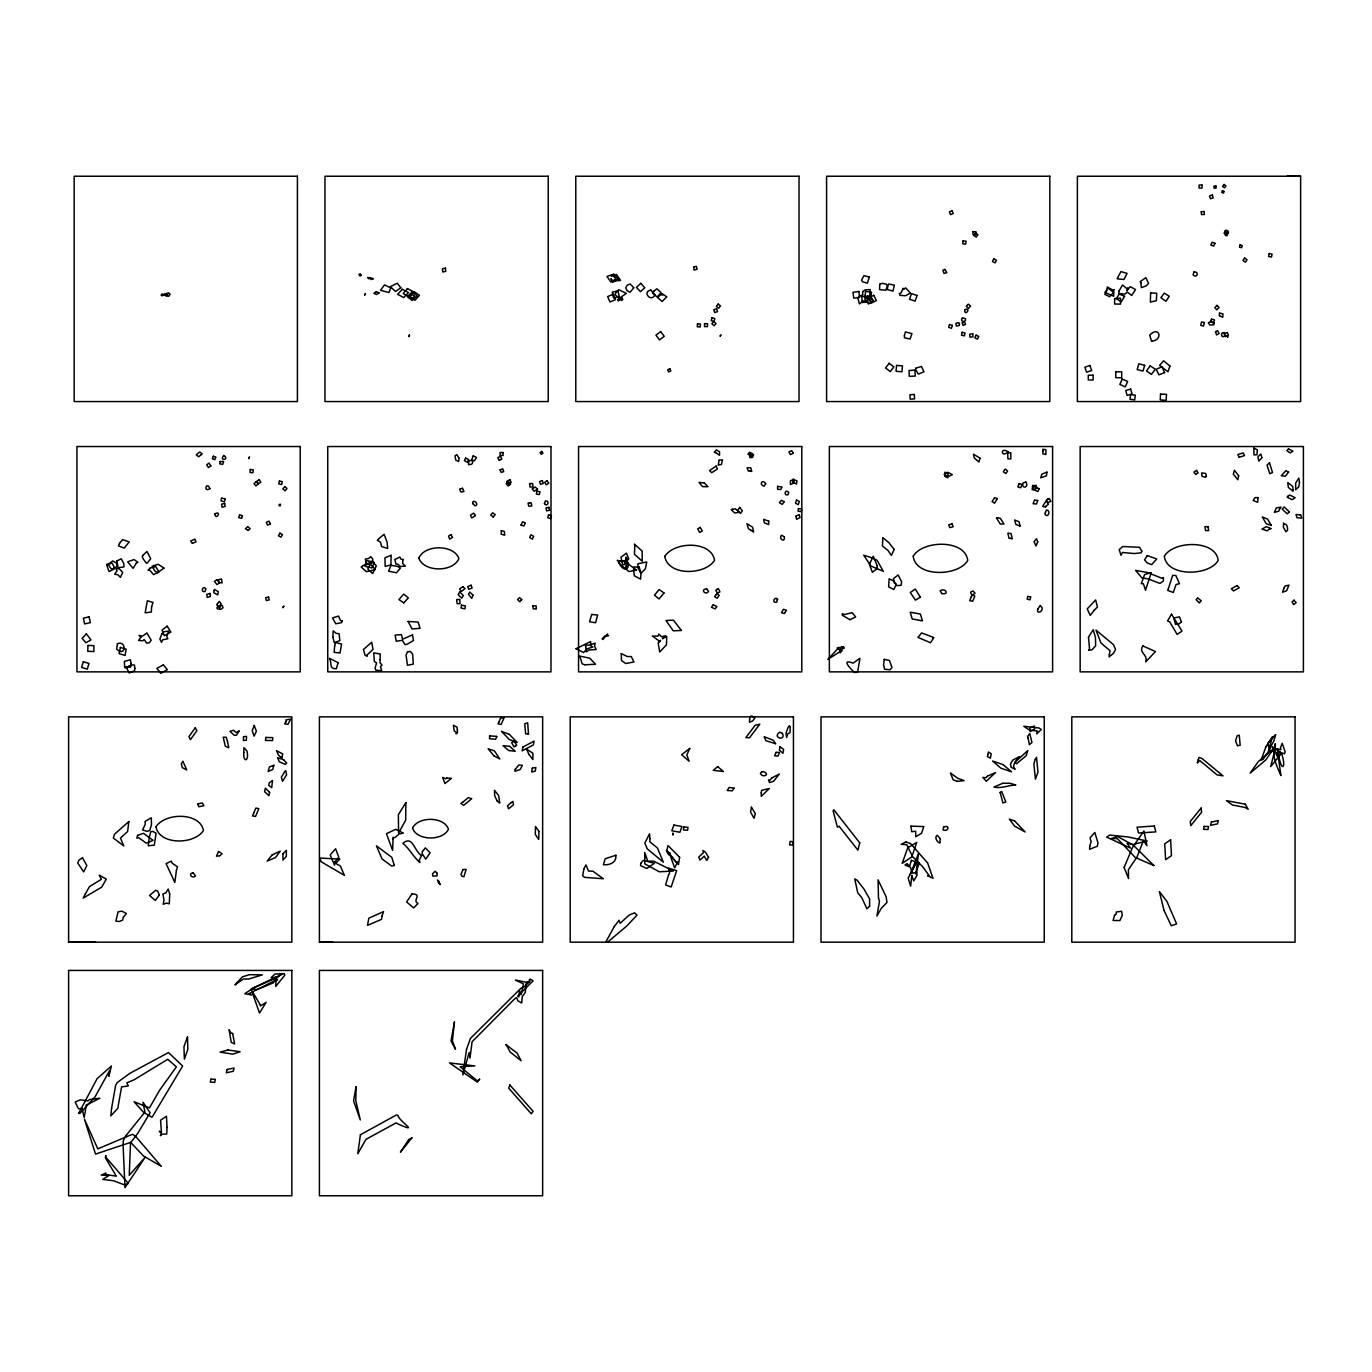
<?xml version="1.0" encoding="UTF-8"?>
<svg xmlns="http://www.w3.org/2000/svg" width="1372" height="1372" viewBox="0 0 1372 1372"><rect width="100%" height="100%" fill="white"/><g stroke="black" fill="none" stroke-linecap="round" stroke-linejoin="round"><path stroke-width="1.5" d="M279.408 480.989L278.705 483.887L281.603 484.556L282.289 481.675L279.442 481.006M980.054 458.214L978.853 461.987L974.257 457.922L973.451 454.218L980.002 458.128M521.034 525.082L522.543 521.84L525.373 522.869L523.898 525.973L521.017 525.116M125.744 1135.947L144.935 1111.989L142.98 1102.231L150.08 1112.761L137.817 1133.272L130.529 1142.91L129.242 1175.272L145.123 1157.265L124.989 1187.672L123.103 1145.311L123.309 1140.629L125.727 1135.982M606.167 635.63L602.943 639.472L602.102 638.855L605.138 635.665L608.585 635.562L606.047 635.768L607.625 633.898M493.234 516.952L495.189 514.654L492.685 512.802L490.713 515.066L493.217 516.97M1287.108 176.233L1300.622 176.233L1300.622 401.567L1077.38 401.567L1077.38 176.233L1300.622 176.233M68.6 942.187L291.842 942.187L291.842 716.853L68.6 716.853L68.6 942.187L95.594 942.187M319.402 942.187L542.643 942.187L542.643 716.853L319.402 716.853L319.402 942.187L332.899 942.187M896.208 584.163L894.493 583.186L893.429 578.641L898.128 574.954L901.661 581.797L901.061 585.364L895.659 585.604L893.841 589.548L888.627 586.822L889.142 578.847L893.446 580.785L895.71 583.872M1280.625 752.302L1275.96 749.301L1281.002 749.575L1280.402 747.98L1282.203 743.315L1285.152 751.959L1284.381 753.777L1278.104 751.685C1280.882 773.311 1287.005 769.143 1281.448 753.005M1114.63 298.564L1114.613 304.035L1120.53 304.121L1120.581 298.187L1114.63 298.564M227.443 741.189L228.781 747.74L225.351 746.282L223.19 737.227L226.157 737.261L227.443 741.189M1042.943 451.079L1042.892 453.806L1045.876 454.509L1045.944 449.776L1042.943 449.141L1042.943 451.079M466.531 1049.357L462.827 1074.928L469.19 1052.461L469.996 1058.138L472.105 1041.742L515.375 998.13L516.678 997.684L517.844 1000.788L521.703 1002.949L522.286 996.466L525.167 992.625L526.402 982.283L515.34 980.054L523.521 983.913L521.068 994.751L519.473 990.258L518.753 996.998L517.724 996.123L533.108 980.808L530.347 979.094L529.215 979.831L530.141 980.963L526.694 982.489L529.335 981.94L523.933 987.137L520.983 988.183L470.407 1038.467L466.531 1049.357M576.068 648.716L583.529 652.523L587.422 648.699L592.807 647.052L590.663 645.715L590.646 641.564L576.068 648.716M887.358 288.309L887.358 289.543L892.966 291.104L894.338 285.119L888.576 283.987L887.358 288.309M82.509 857.757L86.83 865.561L83.675 871.906L77.707 862.988L78.976 860.107L82.509 857.757M777.598 486.34L777.581 489.307L780.685 489.512L782.074 487.06L777.598 486.34M506.491 1045.19L510.23 1052.101L521.086 1060.71L517.09 1053.113L505.753 1044.452L506.491 1045.19M1261.88 457.733L1258.81 461.112L1257.884 456.756L1260.851 454.046L1261.88 457.733M468.555 463.084L468.538 464.696L471.676 464.233C475.347 460.478 468.161 458.471 468.555 463.084M1115.813 371.778L1115.745 377.694L1121.661 377.746L1121.73 371.846L1115.813 371.778M1224.887 335.848C1221.097 339.244 1219.965 331.441 1224.527 332.693L1224.887 335.848M793.959 480.697L793.925 483.064L790.409 484.505L790.443 480.783L793.874 479.291L793.959 480.697M1124.131 867.481L1128.556 878.509L1128.367 869.745L1137.028 857.02L1143.391 840.659L1146.992 845.718L1143.905 831.003L1132.535 847.399L1124.131 867.481M334.648 645.972L334.185 652.335L339.999 652.986L341.594 644.051L335.557 642.542L334.648 645.972M498.842 722.238L497.985 723.919L501.14 724.399L504.159 717.659L500.523 718.311L498.842 722.238M716.63 453.275L719.511 455.264L719.563 451.817L716.424 449.879L714.263 452.263L716.63 453.275M243.787 752.439C242.947 762.901 249.43 761.769 246.96 750.999L243.924 747.723L243.787 752.439M86.333 1105.06L84.189 1117.494L81.977 1108.284L78.513 1108.868L75.168 1102.025L80.365 1099.83L88.031 1100.91L89.42 1099.589L99.83 1098.217L86.333 1105.06M1272.599 747.191L1273.01 751.324L1269.426 751.633L1270.078 745.459L1272.599 747.191M412.458 634.927L413.504 640.45L407.467 644.137L405.066 644.634L402.253 640.261L396.268 641.307L395.102 635.082L401.361 634.653L402.665 639.163L412.458 634.927M457.356 729.304L457.425 732.802L456.018 733.883L456.567 732.614L454.183 730.847L453.429 725.205L457.065 727.263L457.356 729.304M538.922 831.381L538.699 839.407L535.303 834.416L535.509 826.441L538.922 831.381M649.882 838.807L649.831 841.739L657.428 848.016L663.328 862.148L647.241 848.856L644.823 843.06L649.556 833.816L649.882 838.807M749.541 719.786L749.489 722.272L752.662 720.917L754.84 718.105L751.925 715.892L750.244 716.527L749.541 719.786M840.247 649.848L840.178 652.866L842.116 650.345L827.745 659.418L839.167 647.292L837.194 647.961L839.647 649.779L841.208 646.761L843.694 646.709L842.545 648.081L844.26 647.927L840.247 649.848M529.626 483.561L530.021 487.06L533.039 486.888L532.628 483.596L529.626 483.561M768.732 521.206L768.663 524.55L764.341 522.818L763.707 519.336L768.732 521.206M859.472 661.235L857.569 672.194L854.567 672.452C851.24 669.519 840.093 658.234 853.092 663.139L859.85 658.337L859.472 661.235M940.249 838.635L939.906 840.624C942.255 847.073 932.377 838.292 937.23 835.291L940.232 838.584M391.106 555.266L390.917 564.921L385.189 566.396L384.932 557.821L391.106 555.266M639.181 566.996L641.033 573.445L640.57 579.121L634.327 575.76L633.624 569.774L633.813 567.013L639.181 566.996M904.44 335.437L904.371 337.735L910.082 339.021L911.951 333.636L905.417 331.921L904.44 335.437M1037.712 541.837L1035.997 545.97L1034.042 541.734L1036.512 538.699L1037.712 541.837M360.407 1134.747L357.766 1153.766L365.981 1139.326L396.114 1122.879L399.544 1124.646C419.695 1133.409 399.526 1121.747 397.846 1115.35L396.559 1114.904L360.407 1134.747M405.855 802.637L405.7 820.13L398.583 833.096L398.377 814.728L405.855 802.637M973.04 231.645L972.954 234.612L975.904 234.698L976.007 231.748L973.04 231.645M626.026 557.289L626.267 568.077L626.987 561.765L624.843 561.148L624.775 562.143L627.124 559.484L626.026 557.289M877.154 565.658L877.154 568.557L872.421 572.278L869.368 564.458L873.227 556.26L877.154 565.658M1277.332 752.473L1277.058 754.6L1281.174 753.76L1270.712 766.588L1275.205 748.7L1278.155 749.112L1277.332 752.473M704.591 323.603L704.488 326.553L707.455 326.656L707.558 323.706L704.591 323.603M367.216 654.804L367.164 656.313L365.055 655.267L363.46 649.505L371.709 642.25L373.03 649.402L367.216 654.804M458.951 458.059L458.694 461.524L455.675 460.066L455.075 455.796L456.859 454.664L458.951 458.059M634.773 545.936L634.464 554.254L642.216 561.217L642.165 551.132L634.43 544.084L634.773 545.936M1201.22 211.751L1201.529 214.564L1204.359 214.461L1204.204 211.477L1201.22 211.751M87.98 645.423L87.757 651.271L93.793 651.597L93.913 645.612L87.98 645.423M790.221 726.731L790.015 732.597L787.82 733.763L786.653 737.433L786.002 733.248L788.043 727.486L789.329 725.719L790.221 726.731M275.909 981.46L275.703 986.451L284.707 975.338L284.381 973.64L279.579 974.051L281.672 974.429L253.494 987.823L244.816 993.757L251.608 994.889L249.104 993.585L277.659 979.265L275.926 981.443M1045.241 513.162L1045.172 514.569C1048.345 518.393 1051.123 510.024 1046.339 510.024L1045.241 513.162M169.699 894.064L169.288 903.839L166.544 903.102L163.182 904.268L164.005 900.049L162.908 893.961L165.755 892.966L168.207 889.039L169.699 894.064M167.024 1127.407L166.749 1133.975L161.965 1134.164L160.387 1135.673L161.347 1133.444L159.324 1131.231L161.416 1132.072L160.575 1120.221L166.458 1116.208L167.024 1127.407M243.53 736.644L243.376 740.52L246.36 740.314L246.531 736.421L243.53 736.644M151.589 606.767L151.366 611.981L145.14 612.872L147.353 600.747L153.012 602.445L151.589 606.767M659.469 641.204L659.418 642.182L659.057 641.101L660.567 640.381L658.114 642.936L659.726 651.974L666.466 644.789L666.758 636.265L662.453 638.786L665.523 635.75L661.51 636.728L658.886 634.087L658.011 636.128L652.317 635.991L659.469 641.204M952.339 325.438L951.448 328.302L948.652 327.325L949.441 324.495L952.339 325.438M1283.626 523.298L1283.437 527.414L1285.958 531.736L1287.571 530.295L1287.468 527.534L1286.593 525.03L1283.626 523.298M528.94 754.411L532.868 759.539L532.902 753.245L526.574 749.112L528.94 754.411M380.095 659.623L379.941 662.573L381.999 665.077L380.49 666.638L381.742 670.685L375.757 670.205L375.07 667.924L376.597 662.95L374.299 661.493L373.767 652.9L380.233 653.964L380.095 659.623M621.276 653.604L621.43 660.447L625.666 663.516L633.933 662.007L631.326 656.571L627.296 656.553L621.31 653.587M1299.507 482.258L1298.769 486.837L1295.717 489.735L1295.665 483.098L1298.821 478.091L1299.507 482.258M282.872 853.881L282.992 860.09L286.319 856.385L286.371 850.348L282.872 853.881M1275.394 743.727L1274.965 751.307L1278.79 759.865L1280.916 775.574C1276.663 765.593 1270.866 754.634 1275.394 743.727M869.333 277.093L867.327 283.198L862.542 281.689L861.547 280.128L863.948 275.601L869.333 277.093M987.857 754.497L987.394 756.589L990.395 758.167L991.184 753.76L988.44 751.993L987.857 754.497M78.701 1113.258L79.833 1113.447L95.062 1096.845L109.657 1070.366L108.868 1076.3L111.406 1066.01L97.12 1078.666L78.701 1113.258M219.314 582.774L222.093 582.826L221.527 578.95L218.337 579.824L219.314 582.774M1089.762 846.095L1089.557 849.302L1097.326 846.232L1097.977 842.905L1094.822 832.478L1090.02 837.863L1091.152 841.705L1089.762 846.095M1224.544 232.16L1224.476 233.274L1227.323 233.977C1231.147 231.319 1224.75 228.112 1224.544 232.16M1204.359 322.54L1203.57 326.09L1200.757 325.301L1201.495 321.974L1204.359 322.54M532.936 605.858L533.245 608.842L536.263 608.962L536.126 605.858L532.936 605.858M779.931 746.797L779.399 750.175L782.983 753.314L783.601 749.386L779.931 746.797M585.741 646.658L586.204 651.923L588.965 649.985L596.185 649.522L594.505 646.041L595.208 643.159L588.622 645.303L585.347 644.72L585.741 646.658M283.661 759.711L286.645 763.089L285.41 764.393L279.322 761.803L277.59 757.704L283.661 759.711M959.422 323.758L959.302 325.524L956.318 326.09L955.975 323.209L958.839 322.643L959.422 323.758M878.509 898.386L879.469 901.353L876.897 916.033L881.304 908.333L886.981 902.45L886.158 896.842L878.046 879.829L878.509 898.386M1036.975 731.019L1036.769 733.883L1041.279 729.492L1039.016 728.018L1023.786 726.251L1029.6 730.161L1036.975 731.019M418.854 558.147C423.862 572.381 453.206 572.416 458.9 558.558C453.875 544.324 424.531 544.29 418.854 558.147M412.578 828.036C416.522 840.83 442.659 841.242 448.455 829.271C444.442 816.512 418.409 816.048 412.578 828.036M697.49 323.826L697.268 326.759L700.217 326.982L700.44 324.049L697.49 323.826M176.456 870.071L174.81 882.436L166.081 863.64L171.311 861.136L172.255 863.262L177.52 866.795L176.456 870.071M489.684 735.958L489.461 738.719L495.584 739.234L497.007 736.37L489.735 735.907M798.367 508.738L798.178 511.242L801.402 511.619L801.505 508.703L798.367 508.738M338.112 662.676L336.363 668.696C328.611 669.244 332.144 662.676 329.469 658.337L338.112 662.676M896.568 365.415L896.088 371.298L901.987 371.778L902.45 365.878L896.568 365.415M944.811 475.124L944.708 476.341L947.743 477.816L947.932 473.083L944.862 472.242L944.811 475.124M1027.662 750.758L1026.17 755.732L1016.601 763.724L1014.868 762.283L1027.662 750.758M106.622 564.509L108.971 571.592L114.922 568.66L112.212 563.206L106.622 564.509M265.756 737.45L265.499 740.4L272.548 740.571L272.822 737.622L265.756 737.45M260.2 1004.818L260.423 1005.985L266.151 1002.366L259.462 1013.016L251.333 989.744L260.2 1004.818M871.083 295.186L870.843 297.895L864.943 297.535L865.526 291.464L871.563 292.15L871.083 295.186M129.465 665.917L130.048 666.912L124.715 667.461L127.99 667.341L126.584 668.147L129.465 665.917M131.198 663.705L130.923 666.569L124.646 667.478L124.389 661.407L130.323 659.778L131.198 663.705M748.22 454.252L751.942 456.602L752.508 453.652L749.404 452.211L748.22 454.252M500.094 469.91L501.123 472.397L503.713 471.574L502.752 468.795L500.094 469.91M668.576 874.77L665.609 884.923L671.148 886.998L676.67 870.654L668.524 868.099L669.707 872.746L668.576 874.77M1273.473 748.786L1265.824 759.951L1250.132 773.105L1258.296 761.597L1273.473 748.786M465.588 458.111L464.439 460.649L467.303 462.295L468.607 459.483L465.588 458.111M111.578 1108.37L110.806 1115.848L117.769 1108.387L121.576 1086.881L128.351 1085.921L126.824 1082.885L134.25 1079.695L167.778 1059.287L176.388 1066.867L159.872 1089.848L149.462 1107.924L134.044 1101.733L143.597 1112.349L152.035 1117.271L182.63 1066.044L168.516 1052.564L129.963 1073.281L117.083 1082.662L115.625 1085.424L111.578 1108.37M1114.544 915.364L1113.052 920.458L1119.878 920.578L1122.279 915.364L1121.593 911.3L1116.156 912.037L1116.311 913.889L1114.544 915.364M1237.458 745.682L1240.168 745.288L1239.242 735.135L1237.115 735.752L1235.555 740.966L1237.458 745.682M907.732 847.776L902.21 863.331L911.763 856.934L916.788 842.374L907.732 847.776M123.343 917.199L122.674 920.098L119.313 921.504L115.883 921.161L118.078 911.866L121.748 911.128L126.447 913.529L123.343 917.199M355.863 1087.824L353.582 1100.859L360.287 1119.946L355.811 1100.756L356.085 1086.607L355.914 1087.773M454.458 1021.831L452.383 1040.799L455.504 1049.323L451.045 1040.988L454.458 1021.831M911.814 875.628L910.648 886.141L908.144 878.217L916.29 862.388L910.288 874.479L918.503 853.435L916.445 869.625L917.045 875.336L913.735 880.858L911.814 875.628M105.781 1155.618L105.627 1156.973L128.385 1183.401L124.629 1184.962L113.533 1180.76L102.677 1179.371L108.851 1175.615L101.236 1175.084L105.953 1173.06L105.095 1174.415L116.311 1176.164L105.335 1157.694L105.781 1155.618M272.496 780.582L271.707 787.682L268.723 785.316L269.306 782.777L272.496 780.582M332.813 637.071L334.322 642.645L339.879 640.604L339.055 633.692L336.226 633.367L333.207 630.863L332.813 637.071M381.982 916.136L381.622 919.309L367.49 925.363L368.845 918.16L383.56 911.625L381.982 916.136M1119.02 290.984L1118.729 293.505L1124.834 294.14L1127.372 292.116L1131.711 295.477L1135.536 289.561L1130.168 286.645L1126.909 290.761L1127.853 287.897L1127.681 289.183L1122.485 285.067L1119.02 290.984M151.332 818.638L151.486 824.761L149.702 830.592L146.873 831.295L142.551 829.923L145.295 824.263L144.969 821.554L151.126 817.798L151.332 818.638M250.304 469.516L249.961 472.448L252.911 472.791L253.254 469.859L250.304 469.516M334.871 862.062L334.511 865.115L330.223 854.859L335.608 848.754L338.764 857.174L334.871 862.062M128.848 821.536L127.596 831.569L120.462 838.018L123.772 845.924L113.344 838.035L114.493 834.245L128.848 821.536M403.076 559.484L402.596 563.515L405.409 566.104L400.418 566.516L397.52 564.081L396.062 564.304L394.793 559.553L399.835 557.032L401.053 559.262L403.076 559.484M1046.939 472.157L1046.424 475.81L1040.662 477.833L1041.914 474.077L1046.939 472.157M422.405 851.583L422.147 853.676L425.732 859.129L430.122 852.818L425.32 847.879L422.405 851.583M1130.597 394.604L1130.014 399.303L1134.713 399.887L1135.296 395.187L1130.597 394.604M1145.534 590.097L1143.373 583.769L1141.315 583.666L1144.574 574.525L1151.314 572.604L1145.534 590.097M884.254 659.383L883.568 664.734L884.597 669.227L890.068 669.742L892.006 667.461L889.399 660.412L884.254 659.383M1293.179 490.216L1293.041 491.245L1288.325 487.369L1287.793 482.618L1292.664 486.374L1293.179 490.216M149.359 836.8L148.227 845.787L154.299 845.135L156.099 833.267L152.875 831.415L150.766 831.792L149.359 836.8M672.966 833.267L672.966 834.828L672.966 833.267M640.861 863.245L640.553 865.629L646.709 868.476L654.444 863.314L643.365 860.416L640.861 863.245M1109.348 654.804L1109.091 656.879L1113.532 653.312L1115.539 649.436L1113.515 644.686L1095.971 630.074L1100.979 643.005L1109.999 650.671L1109.348 654.804M793.05 841.808L792.57 845.015L789.603 844.895L790.169 841.345L793.05 841.808M683.839 827.042L683.445 829.991L687.612 830.266L688.007 827.316L683.839 827.042M943.49 827.042L943.096 829.991C948.807 832.169 950.299 824.349 943.49 827.042M120.376 647.43L119.072 653.655L125.058 655.473L126.155 649.213L120.376 647.43M217.342 607.35L217.136 608.808L220.72 609.391L223.001 607.727L222.195 605.412L218.611 606.03L219.777 607.985L220.172 606.321L217.959 606.15L217.342 607.35M751.427 807.199L750.57 812.087L754.034 818.295L755.32 813.613L751.427 807.199M282.049 756.761L281.843 758.15L278.533 755.166L276.475 750.673L282.735 753.931L282.049 756.761M716.167 466.068L709.564 470.579L711.725 472.688L717.402 469.001L716.167 466.068M761.237 792.862L761.254 796.36L769.298 788.54L761.649 790.341L761.237 792.862M963.144 240.82L962.715 243.753L965.648 244.165L966.059 241.249L963.144 240.82M117.443 643.708L116.654 649.11C125.967 657.737 126.773 639.969 117.443 643.708M1030.681 596.974L1029.96 599.89L1027.131 599.118L1027.8 596.306L1030.681 596.974M1150.628 292.956L1150.353 302.114L1156.356 300.657L1156.699 293.231L1150.628 292.956M214.152 590.595L213.826 592.721L217.736 594.899L218.302 591.641L214.426 589.446L214.152 590.595M532.285 768.166L531.701 771.973L535.183 771.167L535.903 767.514L532.285 768.166M134.85 668.438L134.49 670.805L129.26 672.983L126.498 667.872L131.215 664.837L134.49 665.111L134.85 668.438M155.996 826.802C159.272 845.203 194.292 844.895 203.433 830.506C200.158 812.104 165.137 812.413 155.996 826.802M664.768 556.397C668.078 576.154 704.985 575.417 714.572 560.29C711.279 540.534 674.372 541.271 664.768 556.397M913.22 556.209C915.621 577.526 958.291 576.634 967.723 560.479C965.339 539.162 922.653 540.053 913.22 556.209M1164.365 556.243C1166.646 577.132 1208.989 576.291 1218.182 560.445C1215.901 539.573 1173.557 540.397 1164.365 556.243M273.56 766.039L272.754 769.503L268.157 771.493L269.392 766.982L274.074 765.13L273.56 766.039M1036.323 485.465L1036.615 488.483L1032.173 489.753L1032.704 485.499L1036.323 485.465M679.62 857.328L678.437 864.652L677.854 861.667L674.647 867.824L669.416 853.298L668.661 854.79L666.432 850.537L670.428 853.624L668.061 852.269L676.636 862.679L666.723 851.137L668.01 845.529L679.62 857.328M749.952 453.703L749.798 457.596L752.508 457.476L753.622 454.664L749.952 453.703M461.507 605.155L461.026 608.07L464.937 608.859L465.417 605.944L461.507 605.155M1124.577 296.318L1121.267 301.823L1116.482 298.77L1119.158 294.02L1124.577 296.318M1160.506 394.038L1160.283 399.852L1166.097 400.401L1166.526 394.381L1160.506 394.038M793.05 479.343L792.604 482.001L796.497 484.042L796.995 480.835L793.05 479.343M117.083 563.618L116.534 566.79L112.916 568.745L111.046 568.763L108.011 564.269L112.916 560.908L117.083 563.618M220.137 461.541L219.743 463.89L222.744 464.336L223.602 461.472L220.137 461.541M784.355 536.846C785.264 543.415 778.13 538.527 781.543 535.2L784.355 536.846M644.806 857.723L644.806 863.88L659.297 871.786L673.412 871.048L653.587 861.119L647.79 861.239L644.737 852.441L644.806 857.723M1113.824 289.578L1113.67 296.215L1106.089 292.939L1107.376 286.937L1112.521 289.989L1113.824 289.578M1105.3 292.099L1104.889 294.397L1109.725 296.729L1113.447 292.373L1108.113 288.103L1105.3 292.099M583.889 868.922L582.654 875.782L584.661 877.377L603.337 878.749L592.927 871.186L588.519 871.048L585.947 864.926L583.889 868.922M1219.468 315.714L1222.744 317.326L1223.001 313.999L1219.399 312.85L1219.468 315.714M515.237 769.469L514.894 771.27L520.125 769.572L522.372 765.284L518.736 765.01L515.237 769.469M254.266 725.496L252.208 730.539L254.077 736.147L256.392 731.19L254.266 725.496M1037.969 608.962C1035.5 613.61 1042.549 613.078 1042.206 607.967L1040.165 605.395L1037.969 608.962M269.615 792.399L268.963 795.691L264.573 791.661L265.362 788.094L269.615 792.399M522.904 747.037L522.166 750.827L533.365 744.927L534.085 741.137L522.904 747.037M719.134 460.255L718.242 465.142L721.483 464.456L722.495 459.774L719.134 460.255M796.532 500.008L795.486 503.215L798.264 504.69L799.327 501.466L796.532 500.008M1204.17 826.373L1203.553 829.323L1207.96 829.511L1208.561 826.544L1204.17 826.373M210.911 1079.147L210.293 1082.096L214.718 1082.319L215.318 1079.352L210.911 1079.147M1169.904 366.05L1167.984 371.743L1159.563 365.346L1163.645 360.785L1169.904 366.05M137.56 835.411L136.857 838.172L138.572 837.572L146.187 843.163L153.149 840.384L143.425 833.284L137.56 835.411M1000.154 792.502L1002.898 802.997L1005.813 802.003L1001.697 791.421L1000.154 792.502M1258.038 497.607L1257.695 502.289L1253.151 500.54L1254.951 497.642L1258.038 497.607M638.272 563.669L637.551 567.116L640.827 573.427L645.355 568.78L646.812 561.954L638.272 563.669M615.822 855.253C617.006 862.508 609.322 865.406 603.44 864.703L605.172 858.786L615.822 855.253M862.645 291.721L862.748 294.946L859.301 296.078L858.015 298.719L859.404 303.932L863.468 300.897L865.338 301.068L865.286 296.987L869.608 295.958L870.225 289.578L865.046 289.886L862.645 291.721M1142.842 645.903C1138.194 652.849 1148.124 654.238 1145.774 661.818L1155.481 651.563L1142.842 645.903M1269.186 253.563L1268.586 256.461L1271.467 257.079L1272.084 254.18L1269.186 253.563M365.655 563.395L365.038 566.259L371.881 567.957L374.402 562.606L366.873 560.496L365.655 563.395M473.254 455.83L471.676 459.86L474.42 460.82L476.496 457.493L473.254 455.83M1238.676 475.775L1237.784 479.754L1233.325 474.077L1234.44 470.253L1238.676 475.775M205.749 588.897L205.063 591.538C199.712 592.79 203.382 584.523 205.749 588.897M462.999 869.522L460.992 874.358L461.764 876.108L463.925 876.742L466.12 869.351L462.999 869.522M591.726 614.433L589.548 621.756L595.585 622.768L597.643 615.068L591.726 614.433M628.65 558.798L624.054 564.784L622.648 564.475L620.95 557.221L626.438 553.19L628.65 558.798M711.931 317.807L711.245 320.688L714.126 321.374L714.812 318.493L711.931 317.807M879.812 284.193L879.538 289.595L885.883 290.229L887.29 286.182L886.501 284.278L882.23 283.318L879.812 284.193M962.252 322.866L962.99 325.301L965.545 324.444L964.619 322.094L962.252 322.866M219.743 855.734L216.467 856.231L218.611 851.377L222.11 853.796L219.743 855.734M917.045 295.46L915.158 301.12L909.55 299.182L911.488 293.642L917.045 295.46M1265.859 746.9L1261.16 760.122L1263.063 759.368L1268.26 751.856L1272.53 736.558L1265.859 746.9M1214.203 323.346L1213.86 324.787L1209.967 325.113L1208.32 322.917L1210.807 321.271L1214.203 323.346M962.184 332.298L961.48 335.162L964.344 335.866L965.048 333.019L962.184 332.298M1239.996 244.988L1239.465 247.183L1241.66 247.732L1242.209 245.519L1239.996 244.988M859.73 842.854L857.912 850.125L839.047 826.184L837.4 827.23L833.096 810.749L833.799 809.789L859.73 842.854M1284.021 588.125L1282.511 592.207L1286.593 590.8L1288.943 585.141L1285.032 586.05L1284.021 588.125M472.637 503.507L475.055 505.839C480.234 504.622 472.174 497.95 472.637 503.507M1035.311 759.213L1033.871 763.895L1035.431 779.142L1037.969 772.213L1036.563 757.361L1035.311 759.213M777.324 599.89L776.723 602.137C771.441 603.697 774.305 595.791 777.753 599.17L777.324 599.89M227.186 1069.474L226.294 1072.767L233.24 1071.309L234.132 1068.016L227.186 1069.474M1168.412 588.554L1167.726 590.44L1173.283 592.447L1176.078 584.438L1179.474 583.769L1175.873 575.52L1172.683 575.297L1168.412 588.554M1211.39 822.051L1210.498 825.344L1217.444 823.886L1218.336 820.593L1211.39 822.051M962.458 317.978C959.028 321.665 966.523 323.243 965.459 318.596L962.458 317.978M1117.545 277.847L1117.271 278.825L1123.942 279.511L1127.081 273.371L1120.941 271.605L1117.545 277.847M1275.583 734.655L1273.833 741.069L1269.426 749.009L1267.745 744.087L1268.38 742.458L1275.583 734.655M1144.66 365.329L1143.013 371.023L1137.148 369.6L1138.88 363.752L1144.66 365.329M242.381 515.941L241.712 518.324L238.711 517.673L239.654 514.689L242.381 515.941M1198.219 759.865L1197.31 762.969L1199.643 760.431L1216.998 774.854L1222.984 775.849L1201.855 758.39L1199.042 757.413L1198.219 759.865M788.591 492.805L787.991 494.795C783.378 496.081 784.853 488.929 788.506 491.982L788.591 492.805M911.42 860.313L909.636 866.195L906.978 863.657L904.988 864.96L910.408 867.293L912.346 873.261L916.736 872.129L915.45 873.895L919.274 862.937L911.42 860.313M1163.387 577.663L1163.37 581.025L1159.957 583.443L1147.987 578.83L1142.001 578.024L1135.604 570.392L1147.489 572.501L1161.93 578.281L1163.387 577.663M782.434 733.454C786.122 741.686 771.578 737.604 779.828 732.116L782.434 733.454M849.92 619.698L842.271 615.222L842.237 613.678L844.346 614.57L852.183 612.667L855.665 616.937L849.92 619.698M1193.949 271.999L1193.074 274.812C1197.087 279.116 1199.608 271.244 1193.949 271.999M1211.51 319.144L1210.601 322.026L1213.568 322.797L1214.46 319.899L1211.51 319.144M83.366 661.75L81.6 667.392L87.242 669.159L89.008 663.516L83.366 661.75M393.112 839.047L392.564 850.331L386.458 833.679L395.668 829.34L403.334 833.078L399.029 834.056L394.913 837.606L392.889 837.366L393.112 839.047M997.273 498.619L994.546 503.215L992.076 501.586L994.666 497.59L997.273 498.619M1279.493 509.235L1278.858 511.19L1274.382 512.339L1276.354 507.897L1281.054 507.091L1279.493 509.235M86.333 633.813L82.183 638.477L85.922 642.731L90.981 639.935L86.333 633.813M1214.923 243.341L1213.671 246.137L1210.876 244.988L1212.196 242.209L1214.923 243.341M372.584 561.645L372.086 563.137L368.879 562.057L371.726 561.199L367.799 569.071L372.652 573.565L376.322 565.899L372.584 561.645M225.265 499.048L224.339 501.86L221.046 500.866L221.544 497.95L225.265 499.048M411.892 894.012L406.627 901.953L413.658 907.938L418.014 903.479C411.703 900.512 423.056 893.978 411.892 894.012M548.629 514.86L547.685 517.656L550.498 518.599L551.441 515.786L548.629 514.86M916.136 368.022L915.621 369.548L918.28 374.093L923.956 371.812L921.452 366.478L916.136 368.022M390.78 287.897L388.962 292.562L380.438 290.315L384.537 284.896L390.78 287.897M284.81 771.527L281.346 777.169L282.529 781.268L286.594 774.803L285.77 770.618L284.81 771.527M544.427 503.575C547.171 507.949 550.395 500.197 545.387 500.969L544.427 503.575M1153.835 865.526L1135.227 857.466L1117.271 838.532L1111.114 838.635L1117.614 836.543L1133.083 844.981L1153.835 865.526M187.518 1036.94L183.951 1046.733L184.38 1059.167L187.844 1049.237L187.518 1036.94M472.98 595.105L471.728 598.415L468.469 594.282L469.721 592.087L472.98 595.105M1011.336 767.394L1015.16 769.229C1008.008 763.226 1030.441 750.484 1012.656 760.242L1010.375 764.101L1011.336 767.394M628.342 563.738C628.41 574.765 618.429 566.43 618.978 560.702L627.055 562.091L628.342 563.738M734.106 788.18L732.288 790.838L727.177 790.512L729.167 787.459L734.106 788.18M771.784 777.924L769.829 780.256L768.492 779.879L769.503 782.537L773.516 781.354L779.347 774.048L771.784 777.924M509.852 1084.995L508.703 1088.168L531.324 1113.824L533.091 1111.32L509.852 1084.995M673.892 825.052L671.817 830.78L679.912 832.255L681.987 826.527L673.892 825.052M1140.904 282.769L1141.35 287.64L1146.34 285.77L1148.536 283.284L1145.843 277.676L1140.166 281.637L1140.904 282.769M161.776 634.104L159.855 639.112L161.553 642.388L162.616 639.815L167.916 638.769L166.732 636.471L168.773 631.12L163.8 631.737L161.776 634.104M775.729 753.177L774.597 755.801L777.958 756.109L779.485 752.491L776.123 752.233L775.729 753.177M1141.778 551.098L1141.127 552.813L1134.198 553.551L1122.433 552.47L1121.027 555.3L1119.192 549.606L1122.811 546.519L1139.6 547.308L1141.778 551.098M238.471 731.962L236.533 735.169L234.338 735.375L229.982 731.327L233.497 730.264L236.155 732.562L239.191 730.813L238.471 731.962M1045.978 506.199L1045.584 507.194L1042.634 506.388L1046.219 500.78L1048.38 504.244L1045.978 506.199M1019.156 483.579L1017.853 486.906L1020.734 487.763L1022.037 484.419L1019.156 483.579M253.666 813.15L252.568 815.928L255.535 816.443L258.811 808.743L255.895 808.022L253.666 813.15M1222.435 190.622L1221.715 192.423L1223.515 193.126L1224.218 191.343L1222.435 190.622M689.756 748.409L686.84 754.994L689.121 761.203L681.644 754.737L689.756 748.409M537.018 491.142L536.315 494.074L539.247 494.572L540.053 491.725L537.018 491.142M391.02 565.298L388.585 571.198L396.422 572.776L400.332 568.248L397.794 566.482L391.02 565.298M1028.108 738.136L1029.377 744.739L1031.95 742.441L1029.755 733.488L1027.508 736.644L1028.108 738.136M1034.574 500.163L1033.082 503.678L1036.426 504.021L1037.918 500.454L1034.574 500.163M119.518 543.381L118.507 545.833L124.115 548.114L129.294 541.957L122.623 539.625L119.518 543.381M971.342 596.683L969.678 600.644L972.645 601.262L974.84 596.065L972.628 595.002L975.046 593.184L973.022 590.989C967.277 592.481 973.948 594.213 971.342 596.683M1039.119 488.689L1037.969 491.416L1033.356 489.65L1032.499 486.151L1039.119 488.689M910.905 826.115L911.728 831.706L915.639 831.226L915.776 836.817L921.521 833.233L923.836 826.596L910.905 826.115M530.467 535.8L529.695 537.567L532.353 539.11L533.674 536.315L531.033 534.771L530.467 535.8M1122.227 379.066L1119.861 384.469L1125.263 386.853L1127.647 381.433L1122.227 379.066M903.016 288.412L900.958 293.059L899.363 293.539L899.998 295.34L905.623 295.735L910.391 293.042L905.657 287.863L903.736 289.475L903.016 288.412M411.926 1137.834L400.435 1152.154L408.77 1139.532L411.926 1137.834M894.15 549.4L891.406 555.403L888.078 550.584L882.453 546.022L882.831 537.635L889.022 542.78L894.15 549.4M169.819 294.105L168.807 296.301L163.92 294.946L168.55 292.802L169.819 294.105M1244.627 258.022L1242.929 260.474L1245.364 262.172L1247.028 259.788L1244.627 258.022M993.757 258.896L992.471 261.572L995.146 262.841L996.415 260.183L993.757 258.896M785.127 612.272L784.492 613.576L781.474 612.718L783.498 609.237L786.43 610.3L785.127 612.272M976.109 335.162L974.823 337.821L977.481 339.107L978.768 336.449L976.109 335.162M1161.449 296.935L1161.004 297.844L1165.994 301.291L1169.253 296.283L1164.279 293.145L1161.449 296.935M1269.512 462.861L1267.025 465.057L1269.735 473.649L1272.513 472.62L1269.512 462.861M407.518 651.957L406.043 654.976L407.45 665.231L413.298 664.134L412.663 654.204L410.262 651.391L407.518 651.957M167.487 294.328L166.749 295.803L162.188 294.894L166.715 293.471L167.487 294.328M159.341 895.024L155.328 900.495L149.599 895.453L155.568 890.342L157.626 891.028L159.341 895.024M1171.534 614.193L1167.555 620.984L1169.784 621.928L1177.09 634.396L1182.012 631.12L1171.534 614.193M421.581 855.459L419.3 859.918L419.901 862.525C413.366 856.865 409.473 848.702 402.905 843.368C412.903 834.639 414.19 851.6 421.581 855.459M438.92 881.441L438.268 882.711L440.326 884.631L437.445 880.035L438.92 881.441M276.081 978.064L273.457 982.798L257.113 989.538L251.213 988.989L276.081 978.064M277.607 977.19L271.073 977.653L275.035 974L281.775 973.863L277.607 977.19M85.441 893.721L83.143 898.111L101.751 887.101L106.279 879.126L99.281 875.13L101.305 879.349L89.592 886.552L85.441 893.721M182.905 761.391L181.31 763.81L182.287 767.6L186.764 769.949L182.905 761.391M633.761 287.777L630.04 292.27L627.004 290.641L625.718 287.708L627.296 285.153L630.16 283.987L633.761 287.777M1004.544 469.756L1003.378 471.882L1005.882 473.477L1007.562 471.042L1005.522 469.155L1004.544 469.756M614.279 926.597L606.218 941.209L607.642 942.101L626.661 926.117L637.002 915.141L634.601 912.826L629.165 915.055L620.178 923.305L619.029 920.252L614.279 926.597M1206.28 476.015L1205.302 477.37L1201.906 476.084L1201.649 472.894L1205.731 473.443L1206.28 476.015M342.314 621.07L341.405 622.699L335.746 623.78L332.556 617.915L338.49 616.079L340.53 620.418L342.314 621.07M616.457 291.944L614.913 294.723L619.475 298.05L626.387 293.402L618.772 289.732L616.457 291.944M708.552 857.328L706.752 860.484L704.265 856.111L699.943 860.09L698.76 857.071L703.476 852.681L702.824 850.468L705.448 852.081L708.552 857.328M784.149 501.672L782.194 504.364L779.382 502.684L781.371 500.3L784.149 501.672M1150.216 365.827L1146.512 370.937L1151.331 374.385L1155.327 369.274L1150.216 365.827M272.068 854.962L267.146 861.067L275.566 857.534L280.231 851.137L272.068 854.962M279.922 533.159L278.413 535.697L280.951 537.207L282.46 534.668L279.922 533.159M869.625 906.137L866.915 908.761L861.77 897.7L857.723 892.76L854.756 878.886L857.277 880.361L864.12 889.279L869.608 898.883L869.625 906.137M459.74 591.949L458.145 594.608L461.729 598.209L463.324 595.551L459.74 591.949M1088.493 637.054L1089.539 649.059L1088.579 650.294L1092.095 649.745L1095.628 645.903L1095.473 637.654L1093.261 629.731L1088.493 637.054M933.166 638.512L930.559 642.765L917.954 637.38L921.624 632.938L933.869 637.551L933.166 638.512M1288.565 472.071L1285.358 476.221L1281.259 475.758L1285.941 470.647L1288.565 472.071M1147.249 555.591L1144.574 559.896L1147.129 562.914L1151.64 564.647L1156.75 558.936L1147.249 555.591M136.24 563.275L133.067 568.334L127.665 561.817L134.01 559.57L137.972 562.348L136.24 563.275M1224.441 233.36C1227.563 240.992 1229.672 227.786 1224.441 233.36M116.757 571.061L114.682 574.285L117.855 574.714L120.41 577.338L122.708 572.347L119.313 568.9L116.397 568.454L116.757 571.061M143.305 554.94L142.225 556.569L143.203 558.936L146.375 563.206L147.473 562.846L150.714 558.661L146.958 551.475L143.305 554.94M1163.971 910.305L1171.259 925.757L1176.61 923.922L1166.92 901.404L1159.391 891.594L1163.971 910.305M975.458 233.017L973.811 235.47L976.281 237.116L977.91 234.663L975.458 233.017M739.697 507.4L737.879 510.11L740.503 513.454L742.338 510.727L739.714 507.417M223.79 455.504C218.371 461.335 230.427 459.877 223.79 455.504M715.961 594.779L714.658 596.7L717.162 598.278L719.151 595.362L717.093 593.613L715.961 594.779M394.347 865.458L391.552 866.006L382.033 858.958L376.442 845.872L391.775 857.311L394.347 865.458M217.582 603.543L216.707 604.606L218.56 607.144L221.235 603.834L219.28 601.382L217.582 603.543M663.979 592.978L659.023 598.964L654.444 595.174L659.177 589.548L663.979 592.978M765.713 483.819L763.998 486.254C758.39 484.23 762.746 478.588 765.713 483.819M755.08 725.394L745.871 737.604L749.524 737.759L759.831 724.124L755.08 725.394M436.982 873.089L437.102 875.868L432.763 876.108L432.506 873.81L435.13 871.271L436.982 873.089M195.304 727.709L188.924 736.644L190.468 739.628L196.848 730.693L195.304 727.709M286.234 721.621L284.57 723.799L287.914 724.399L290.692 719.117L285.942 719.94L286.234 721.621M654.135 290.881L652.695 292.888L656.999 297.055L661.15 292.699L656.931 288.806L654.135 290.881M140.836 637.345L138.589 640.45L142.825 640.793L144.163 639.558L146.753 643.176L149.222 642.833L151.177 640.21L146.924 632.955L142.585 636.093L139.087 635.39L140.836 637.345M987.394 776.209L986.005 777.718L982.849 777.427L986.279 781.285L995.558 772.556L987.394 776.209M713.251 604.778L711.416 607.264L715.069 608.945L716.904 606.527L713.251 604.778M210.859 465.966L208.407 467.56L206.692 464.885L208.956 463.067L210.859 465.966M284.621 486.597L282.855 488.964L285.222 490.747L286.988 488.381L284.621 486.597M521.72 599.615L519.696 601.759L517.553 599.513L519.645 597.695L521.72 599.615M1224.064 184.448L1222.589 186.386L1224.527 187.844L1225.985 185.906L1224.064 184.448M889.142 363.288L885.557 367.988L890.274 371.572L893.858 366.873L889.142 363.288M479.651 1079.267L477.37 1082.148L449.519 1062.94L474.918 1065.907L460.135 1066.73L477.302 1080.862L479.565 1079.164M662.23 293.711L661.407 294.791L662.882 294.877L661.51 293.762L657.651 297.604L662.144 301.48L666.792 296.867L662.23 293.711M403.814 602.857L398.892 599.547L403.711 594.11L408.341 597.9L403.814 602.857M537.498 489.067L534.171 491.33L532.182 488.912L535.217 487.06L537.498 489.067M761.563 772.024L760.414 773.448C762.592 778.576 771.253 774.065 763.004 771.544L761.563 772.024M1201.117 808.057L1190.244 821.536L1190.742 825.704L1201.615 812.207L1201.117 808.057M1288.342 495.807L1287.193 497.23L1292.167 499.7L1295.168 497.744L1289.731 495.035L1288.342 495.807M400.83 287.811L395.496 291.447L390.385 286.662L397.28 283.198L400.83 287.811M1253.837 448.147L1253.991 454.869L1256.958 454.818L1257.352 449.793L1253.837 448.147M1289.423 511.979L1287.245 513.848L1282.254 509.183L1284.175 506.937L1289.423 511.979M407.45 288.583L403.231 293.659L409.148 296.781L413.366 291.704L407.45 288.583M718.208 304.087L716.304 306.35L718.585 308.237L720.472 305.973L718.208 304.087M1094.256 610.231L1090.26 615.411L1087.224 608.894L1095.645 599.907L1097.428 607.024L1094.256 610.231M1217.084 305.373L1214.803 307.585L1216.724 309.815L1219.073 307.551L1217.084 305.373M967.5 304.944L966.265 306.368L968.546 308.323L970.57 306.076L968.289 304.155L967.5 304.944M378.844 538.63L377.3 540.397L380.438 542.043L381.605 546.571L387.744 548.457L387.041 542.026L384.109 534.308L378.844 538.63M713.8 321.58L711.862 323.809L714.092 325.747L716.03 323.518L713.8 321.58M1197.636 597.935L1196.144 599.633L1199.179 602.908L1201.22 600.764L1197.636 597.935M162.033 294.157L161.107 295.186L162.153 295.889L163.062 294.894L162.033 294.157M411.994 294.174L409.662 296.746L412.269 298.479L414.515 296.026L411.994 294.174M414.378 291.842L409.936 296.729L414.979 300.262L419.42 295.374L414.378 291.842M475.432 515.546L471.711 517.981L470.459 515.135L473.666 513.162L475.432 515.546M237.116 982.541L234.955 984.907L243.444 978.991L248.624 979.042L262.309 974.875L249.412 974.686L242.398 976.83L237.116 982.541M339.69 859.095L335.643 863.434L340.376 865.989L344.423 875.37L321.048 861.685L320.019 858.066L339.69 859.095M116.912 560.942L118.146 567.751L123.977 566.91L123.789 563.515L121.216 558.798L116.912 560.942M402.39 289.303L397.606 294.328L403.745 297.553L408.53 292.545L402.39 289.303M640.81 283.284L636.437 287.4L640.518 291.653L644.771 287.76L640.81 283.284M1288.565 448.884L1286.85 450.633L1290.195 452.914L1292.904 451.217L1288.565 448.884M412.08 292.013L407.278 296.764L412.235 300.485L417.054 295.735L412.08 292.013M716.613 589.531L715.858 590.286L717.333 593.218L719.923 591.829L718.362 588.605L716.613 589.531M150.08 568.128L148.005 570.169L149.977 570.375L153.493 574.645L158.895 571.935L155.739 566.567L150.08 568.128M462.758 802.191L460.838 803.495L463.667 805.295L471.762 798.71L468.349 797.595L462.758 802.191M372.858 562.04L367.885 564.081L365.981 562.503L365.329 559.056L368.879 558.421L370.68 556.672L372.601 558.678L372.858 562.04M462.724 586.702L459.586 588.965L461.421 591.401L465.057 588.605L462.724 586.702M446.757 778.027L445.814 778.85L442.659 777.427L444.94 783.566L451.422 778.353L446.757 778.027M248.229 530.278L245.399 528.803L247.852 526.522L250.116 528.735L248.229 530.278M1293.933 600.199L1292.064 601.931L1293.659 604.658L1296.163 602.685L1293.933 600.199M717.693 766.605L713.217 770.344L723.37 771.493L717.693 766.605M214.855 513.78C215.438 521.514 222.556 510.11 214.855 513.78M510.727 802.963L507.52 805.793L508.549 808.828L513.488 804.781L512.836 801.385L510.727 802.963M1135.896 843.711L1134.713 844.758L1127.081 843.3L1130.528 848.102L1106.638 837.109L1109.674 835.085L1127.887 836.954L1147.232 841.019L1135.896 843.711M256.204 481.743L253.992 483.681L255.929 485.911L258.159 483.973L256.204 481.743M167.144 626.164L162.05 630.091L164.28 635.682L170.9 632.063L167.144 626.164M163.954 568.094L157.488 572.724L154.813 570.872L152.138 566.104L158.226 564.286L163.954 568.094M1269.409 529.146L1267.111 530.81L1261.966 529.112L1266.253 526.677L1271.192 528.597L1269.409 529.146M1008.111 451.697C1001.406 458.797 999.588 446.415 1008.111 451.697M508.858 485.311L508.052 485.98L506.182 483.613L508.738 481.864L510.573 484.299L508.858 485.311M213.312 456.241L212.351 458.728L214.769 459.706L215.867 457.099L213.312 456.241M941.861 593.562L940.112 590.817C945.377 587.13 949.784 595.191 941.861 593.562M200.809 455.024L198.648 456.756L196.23 454.818L199.849 451.988L202.199 453.978L200.809 455.024M920.406 597.232L915.467 600.113L910.288 592.498L915.296 589.051L920.406 597.232M650.808 290.092C641.753 291.567 651.288 303.075 654.856 294.757L650.808 290.092M409.388 334.974L409.182 336.5L409.388 334.974M660.635 331.595L655.953 335.18L659.538 339.879L664.237 336.294L660.635 331.595M1032.138 726.989L1029.72 728.138L1030.046 731.482L1034.625 729.184L1034.299 725.977L1032.138 726.989M946.063 472.98L944.108 474.455L948.446 476.547L952.305 474.678L947.915 472.311L946.063 472.98M1181.395 622.048L1178.582 624.14L1175.461 624.329L1173.78 617.983L1179.508 616.851L1181.395 622.048M192.423 543.363L190.588 541.048L194.807 539.127L196.007 541.82L192.423 543.363M1197.79 473.014L1195.715 474.455L1193.932 472.054L1196.744 470.27L1197.79 473.014M1170.608 839.801L1164.725 843.831L1165.617 859.678L1171.482 855.648L1170.608 839.801M363.46 565.436L361.179 567.013L366.375 571.695L375.396 569.62L370.08 563.772L363.46 565.436M541.837 451.439L540.088 452.589L541.237 454.321L542.969 453.189L541.837 451.439M450.805 534.617L448.558 536.092L449.673 539.145L452.554 537.31L450.805 534.617M547.119 480.766L544.633 482.378L546.245 484.848L548.731 483.236L547.119 480.766M270.37 524.121L267.506 525.15L266.305 522.252L269.049 521.137L270.37 524.121M905.863 841.928L901.164 844.346L906.703 844.638L912.586 856.591L922.327 866.332L929.118 875.593L927.472 875.679L932.977 878.269L927.678 863.039L910.596 843.609L905.863 841.928M618.755 298.942L617.554 299.713L618.326 300.914L619.527 300.142L618.755 298.942M870.242 295.855L865.269 299.027L868.442 304.018L873.432 300.828L870.242 295.855M259.222 479.72L256.718 481.298L258.296 483.802L260.8 482.224L259.222 479.72M509.904 479.72L507.228 480.972L508.48 483.63L511.156 482.412L509.904 479.72M376.202 291.824L373.87 293.282L376.442 294.5L379.478 292.888L376.202 291.824M508.412 482.207L507.091 483.03L506.971 481.726L509.595 483.75L508.412 482.207M216.93 579.756L214.392 581.316L216.896 584.592L219.451 583.031L216.93 579.756M795.88 516.232L796.635 519.302L800.013 517.536L799.224 514.551L796.052 516.146M163.319 664.905L156.854 668.353L160.781 673.275L167.367 669.622L163.319 664.905M515.117 746.317L514.003 746.934L511.653 742.681L514.397 741.223L516.644 745.442L515.117 746.317M793.256 453.24L790.409 454.612L788.917 451.92L791.713 450.633L793.256 453.24M1151.554 341.114L1149.685 335.214C1159.494 324.975 1163.559 340.496 1151.554 341.114M1215.523 331.784L1216.587 334.991L1219.142 333.482L1217.547 330.669L1215.523 331.784M615.153 280.951L612.752 282.323L611.003 278.585L612.478 280.968L615.994 279.116L612.872 275.24L611.123 276.081L616.474 274.469L620.573 280.454L615.153 280.951M209.916 488.603C203.022 493.114 206.486 480.406 209.916 488.603M613.404 280.66L610.9 282.083L606.973 276.441L613.85 274.057L618.789 279.974L613.404 280.66M1237.029 585.57L1231.37 588.76L1233.531 590.955L1239.208 587.782L1237.029 585.57M700.252 527.397L697.662 528.837L699.686 532.422L702.275 530.981L700.252 527.397M706.7 588.931C699.84 588.862 705.602 596.203 708.569 591.349L706.7 588.931M1164.588 372.601L1158.963 374.848L1156.116 369.291L1161.981 366.821L1164.588 372.601M193.195 872.918C187.484 873.089 192.303 879.538 195.493 875.902L193.195 872.918M361.316 275.326L359.944 276.064L358.898 274.366L360.099 273.8L361.316 275.326M500.694 459.551L499.065 460.409L497.813 457.648L500.523 456.276L501.758 459.037L500.694 459.551M1048.054 498.979L1046.459 499.802L1047.985 502.512L1050.832 501.397L1049.306 498.533L1048.054 498.979M622.03 298.016L620.401 298.822L621.207 300.451L622.837 299.645L622.03 298.016M873.758 295.272L868.459 297.895L871.083 303.195L876.382 300.571L873.758 295.272M873.364 300.931L871.546 301.823L868.579 297.998L870.465 297.587L873.364 300.931M1227.786 336.98L1227.168 336.106L1227.786 336.98M1025.776 482.018L1022.963 483.081C1021.197 489.838 1029.703 487.18 1025.776 482.018M669.828 368.776L667.65 369.788L668.661 371.949L670.822 370.955L669.828 368.776M249.464 457.065L248.932 458.505L249.464 457.065M1002.761 783.292L993.911 787.082C1001.732 788.763 1008.369 785.127 1015.846 785.007L1009.792 783.223L1002.761 783.292M126.773 1136.616L97.806 1148.879L84.412 1119.158L95.543 1154.092L130.666 1142.344L143.477 1155.979L161.347 1166.372L135.211 1135.913L132.432 1134.318L126.773 1136.616M1227.323 332.521L1224.201 333.859L1225.23 336.637L1228.369 335.3L1227.323 332.521M613.095 294.243L607.659 296.558L609.991 301.994L615.428 299.679L613.095 294.243M957.262 781.388L953.214 779.845L950.402 772.968L957.879 778.37L964.19 780.617L957.262 781.388M952.099 210.774L949.373 211.905L950.504 214.632L953.231 213.5L952.099 210.774M370.166 278.242L368.759 278.808L367.73 277.573L370.166 278.242M373.253 278.688L371.143 279.545L369.754 277.521L373.253 278.688M471.076 585.209L467.715 586.547L468.744 589.308L472.122 587.971L471.076 585.209M408.084 621.447L412.029 628.942L420.055 628.342L418.151 622.099L408.084 621.447M228.044 1049.974L220.086 1052.118L232.794 1054.159L240.117 1051.758L228.044 1049.974M944.896 269.444L942.873 270.181L944.005 273.44L946.852 272.599L944.896 269.444M528.494 734.071L525.63 733.848L524.773 723.73L527.671 722.838L528.494 734.071M1089.9 365.466L1084.858 367.233L1086.624 372.258L1091.666 370.491L1089.9 365.466M1239.173 457.253L1237.836 454.544L1243.169 452.914L1244.507 455.607L1239.173 457.253M716.561 308.803L713.766 309.746L714.726 312.542L717.522 311.598L716.561 308.803M964.773 309.626C964.087 317.498 972.268 307.122 964.773 309.626M529.558 502.769L528.048 503.267L528.803 506.234L531.822 505.994L531.153 502.821L529.558 502.769M775.557 743.693L765.919 740.708L764.187 736.713L773.396 740.331L775.557 743.693M542.386 480.612L539.573 481.521L540.465 484.333L543.278 483.441L542.386 480.612M199.54 803.546L197.534 803.889L198.889 806.753L203.914 805.707L202.353 802.946L199.54 803.546M636.488 569.997L628.925 571.558L619.492 563.652L617.228 560.29L621.224 561.645L626.112 560.188L629.131 564.681L636.488 569.997M1212.368 195.047L1209.538 195.904L1210.396 198.734L1213.225 197.877L1212.368 195.047M693.803 267.06L694.026 270.13L697.045 269.289L696.427 266.34L693.803 267.06M462.45 488.312L459.671 489.049L460.906 492.051L463.959 491.502L462.45 488.312M209.933 593.424L206.743 594.368L207.241 597.403L210.431 596.46L209.933 593.424M732.562 509.252L731.242 509.629L734.62 512.974L739.165 512.356L735.495 508.841L732.562 509.252M224.665 503.455L221.578 504.193L221.99 507.177L225.162 506.44L224.665 503.455M1130.665 389.099L1125.743 390.471L1127.115 395.393L1132.037 394.021L1130.665 389.099M617.932 290.898L612.306 292.15L613.541 297.93L619.321 296.678L617.932 290.898M952.134 523.915L948.721 524.773L949.767 527.603L953.163 526.745L952.134 523.915M972.731 333.79L969.712 334.219L970.004 337.203L972.988 336.843L972.731 333.79M445.403 268.123L442.419 268.826L442.813 271.999L445.797 271.296L445.403 268.123M268.535 597.077L265.654 597.729L266.305 600.61L269.186 599.958L268.535 597.077M89.111 616.868L83.349 618.155L84.635 623.917L90.398 622.631L89.111 616.868M548.851 507.366L545.97 508L546.605 510.899L549.486 510.264L548.851 507.366M584.849 664.768L582.191 663.877L579.739 656.073L589.788 658.2L595.534 664.271L584.849 664.768M365.415 293.78L364.609 295.031L365.415 293.78M704.299 482.927L699.085 482.378L702.515 486.614L707.918 486.7L704.299 482.927M283.815 606.287L282.838 607.59L283.815 606.287M681.421 630.468L673.24 630.794L665.969 620.538L673.378 620.127L681.421 630.468M858.838 291.499L852.972 292.322L853.813 298.187L859.661 297.347L858.838 291.499M750.278 470.888L748.375 471.111L747.054 467.818L750.758 467.749L751.77 471.488L750.278 470.888M720.866 335.128L720.163 336.02L720.866 335.128M1154.281 826.047L1136.994 827.162L1138.571 833.01L1155.841 831.878L1154.281 826.047M914.318 394.467L909.928 394.742L910.185 399.149L914.592 398.875L914.318 394.467M280.385 504.399L279.116 504.467L279.168 505.736L280.437 505.685L280.385 504.399M914.952 370.183L909.036 370.457L909.31 376.357L915.21 376.082L914.952 370.183M997.547 517.827L996.432 517.879L1000.205 523.967L1004.012 524.07L1000.36 518.324L997.547 517.827M867.739 296.301L861.839 296.524L862.062 302.44L867.962 302.217L867.739 296.301M1216.004 186.043L1213.963 186.129L1214.031 188.17L1216.089 188.101L1216.004 186.043M459.671 599.495L456.687 599.547L457.116 603.697L460.083 603.646L459.671 599.495M503.027 452.52L500.077 452.537L500.094 455.504L503.061 455.47L503.027 452.52M1093.072 375.173L1088.27 375.208L1088.322 380.01L1093.124 379.975L1093.072 375.173M1202.026 185.066L1199.077 185.083L1199.077 188.033L1202.026 188.033L1202.026 185.066M297.415 176.233L74.174 176.233L74.174 401.567L297.415 401.567L297.415 176.233M548.217 176.233L324.975 176.233L324.975 401.567L548.217 401.567L548.217 176.233M799.019 176.233L575.777 176.233L575.777 401.567L799.019 401.567L799.019 176.233M1049.82 176.233L826.579 176.233L826.579 401.567L1049.82 401.567L1049.82 176.233M300.194 446.535L76.952 446.535L76.952 671.868L300.194 671.868L300.194 446.535M550.995 446.535L327.754 446.535L327.754 671.868L550.995 671.868L550.995 446.535M801.797 446.535L578.555 446.535L578.555 671.868L801.797 671.868L801.797 446.535M1052.598 446.535L829.357 446.535L829.357 671.868L1052.598 671.868L1052.598 446.535M1303.4 446.535L1080.158 446.535L1080.158 671.868L1303.4 671.868L1303.4 446.535M793.445 716.853L570.203 716.853L570.203 942.187L793.445 942.187L793.445 716.853M1044.246 716.853L821.005 716.853L821.005 942.187L1044.246 942.187L1044.246 716.853M1295.048 716.853L1071.806 716.853L1071.806 942.187L1295.048 942.187L1295.048 716.853M291.842 970.433L68.6 970.433L68.6 1195.767L291.842 1195.767L291.842 970.433M542.643 970.433L319.402 970.433L319.402 1195.767L542.643 1195.767L542.643 970.433M1207.977 526.694L1204.873 526.625L1205.576 530.552L1208.681 530.621L1207.977 526.694M493.92 755.818L488.14 748.769L494.366 750.861L499.837 758.973L493.92 755.818M1299.49 514.774L1295.991 514.551L1297.003 517.741L1301.719 518.084L1300.776 514.894L1299.49 514.774M1010.684 452.932L1007.734 452.811L1007.888 458.814L1010.855 458.951L1010.684 452.932M1010.478 538.373L1009.003 538.253L1007.837 533.159L1011.044 533.519L1012.279 538.904L1010.478 538.373M1271.347 525.407L1266.236 523.727L1262.326 516.952L1267.505 519.079L1271.347 525.407M509.561 746.334L503.01 745.665L508.72 750.553L515.272 751.239L509.561 746.334M1020.048 526.025L1015.863 524.481L1014.663 520.022L1019.053 521.772L1020.048 526.025M920.732 620.538L912.226 618.978L910.202 612.186L920.389 614.056L922.464 620.847L920.732 620.538M1245.244 804.198L1226.482 800.648L1232.433 805.038L1244.833 807.388L1248.194 809.291L1245.244 804.198M232.64 1033.476L231.01 1033.065L229.055 1029.652L231.233 1042.377L234.663 1043.989L232.64 1033.476M501.329 530.587L501.226 534.205L504.639 535.217L504.416 531.513L501.329 530.587M871.254 557.632L863.743 555.197L870.826 565.967L883.362 571.335L877.017 560.222L871.254 557.632M1003.155 764.65L992.573 761.031L1000.874 768.166L1011.456 771.784L1003.155 764.65M497.144 800.956L494.675 795.726L494.486 790.306L498.568 795.486L499.785 803.169L497.144 800.956M1014.766 821.039L1009.329 819.067L1014.628 826.15L1025.124 831.947L1014.766 821.039M509.338 734.346L501.517 731.379L509.389 739.559L517.193 742.458L509.338 734.346M750.638 529.952L748.375 528.666L746.968 523.675L752.576 527.174L753.605 532.079L750.638 529.952"/></g></svg>
